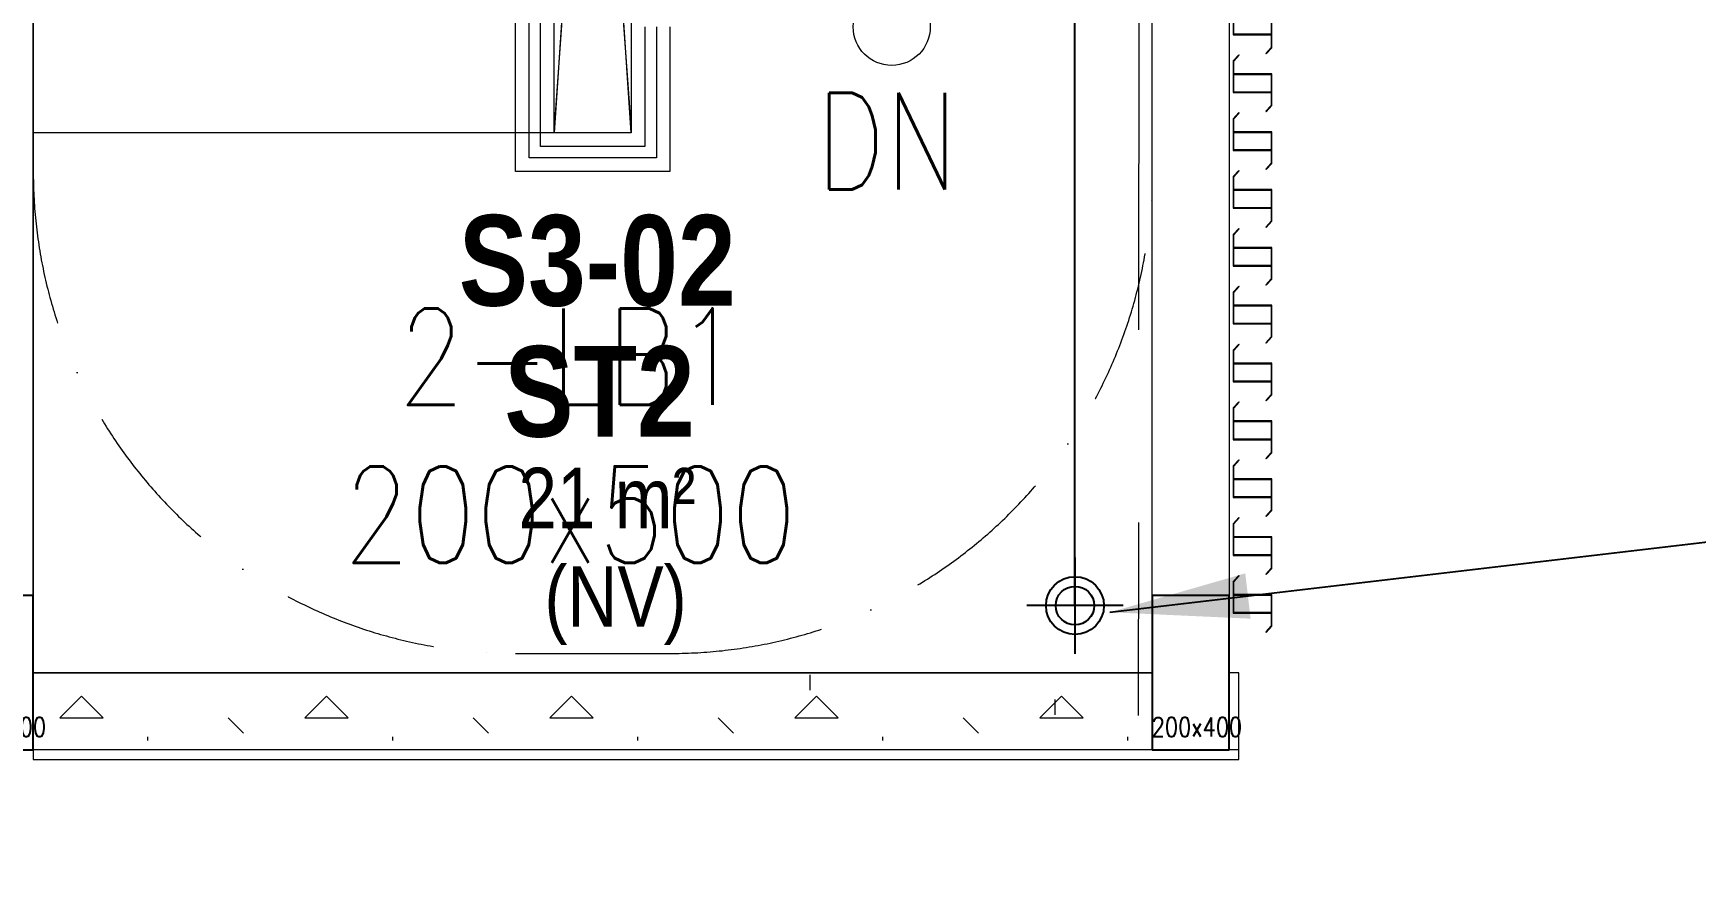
# Model space of a CAD drawing. Header units: millimetres. Extents: x -47219 to 440296, y -79832 to 7189.
# Drawn here: x 11182 to 15491, y -57255 to -55041 of the extents above; entities that cross this region are included whole.
import ezdxf

# ---------------------------------------------------------------- set-up
doc = ezdxf.new("R2010")
doc.units = ezdxf.units.MM
for name, pattern in [('BLK_2 - 3RD STOREY  LOWER ROOF PLAN-archi clean_25 SEPT 2024$0$1599_DB_A_BLK2_HQ_R21-3RD STOREY 230517$0$IDA - Hidden 2-1', [750, 500, -250]), ('BLK_2 - 3RD STOREY  LOWER ROOF PLAN-archi clean_25 SEPT 2024$0$1599_DB_A_BLK2_HQ_R21-3RD STOREY 230517$0$IDA_Stair Clear', [675, 400, -137.5, 0, -137.5]), ('BLK_2 - 3RD STOREY  LOWER ROOF PLAN-archi clean_25 SEPT 2024$0$IDA - Grid Line', [3500, 2000, -500, 500, -500]), ('BLK_2 - 3RD STOREY  LOWER ROOF PLAN-archi clean_25 SEPT 2024$0$IDA - Hidden 2-1', [750, 500, -250]), ('BLK_2 - 3RD STOREY  LOWER ROOF PLAN-archi clean_25 SEPT 2024$0$IDA_Stair Clear', [675, 400, -137.5, 0, -137.5])]:
    doc.linetypes.add(name, pattern=pattern)
for name, color, linetype, lineweight in [('BLK_2 - 3RD STOREY  LOWER ROOF PLAN-archi clean_25 SEPT 2024$0$1599_DB_A_BLK2_HQ_R21-3RD STOREY 230517$0$A-_DETA----_ED-3', 8, 'BLK_2 - 3RD STOREY  LOWER ROOF PLAN-archi clean_25 SEPT 2024$0$1599_DB_A_BLK2_HQ_R21-3RD STOREY 230517$0$IDA_Stair Clear', 9), ('BLK_2 - 3RD STOREY  LOWER ROOF PLAN-archi clean_25 SEPT 2024$0$1599_DB_A_BLK2_HQ_R21-3RD STOREY 230517$0$A-_DETA----_ED-4', 8, 'BLK_2 - 3RD STOREY  LOWER ROOF PLAN-archi clean_25 SEPT 2024$0$1599_DB_A_BLK2_HQ_R21-3RD STOREY 230517$0$IDA - Hidden 2-1', 9), ('BLK_2 - 3RD STOREY  LOWER ROOF PLAN-archi clean_25 SEPT 2024$0$1599_DB_A_BLK2_HQ_R21-3RD STOREY 230517$0$A-_HANR----_E3', 8, 'Continuous', 9), ('BLK_2 - 3RD STOREY  LOWER ROOF PLAN-archi clean_25 SEPT 2024$0$1599_DB_A_BLK2_HQ_R21-3RD STOREY 230517$0$S-_COLN----_E', 8, 'Continuous', 9), ('BLK_2 - 3RD STOREY  LOWER ROOF PLAN-archi clean_25 SEPT 2024$0$1599_DB_A_BLK2_HQ_R21-3RD STOREY 230517$0$S-_COLN----_E-1', 8, 'Continuous', 25), ('BLK_2 - 3RD STOREY  LOWER ROOF PLAN-archi clean_25 SEPT 2024$0$A-_DETA----_ED-2', 8, 'BLK_2 - 3RD STOREY  LOWER ROOF PLAN-archi clean_25 SEPT 2024$0$IDA_Stair Clear', 9), ('BLK_2 - 3RD STOREY  LOWER ROOF PLAN-archi clean_25 SEPT 2024$0$A-_DETA----_ED-3', 8, 'BLK_2 - 3RD STOREY  LOWER ROOF PLAN-archi clean_25 SEPT 2024$0$IDA - Hidden 2-1', 9), ('BLK_2 - 3RD STOREY  LOWER ROOF PLAN-archi clean_25 SEPT 2024$0$A-_GENM----_M', 8, 'Continuous', 9), ('BLK_2 - 3RD STOREY  LOWER ROOF PLAN-archi clean_25 SEPT 2024$0$A-_HANR----_E3', 8, 'Continuous', 9), ('BLK_2 - 3RD STOREY  LOWER ROOF PLAN-archi clean_25 SEPT 2024$0$A-_WALL----_E', 8, 'Continuous', 9), ('BLK_2 - 3RD STOREY  LOWER ROOF PLAN-archi clean_25 SEPT 2024$0$S-_ANOTGRID_E-1', 8, 'BLK_2 - 3RD STOREY  LOWER ROOF PLAN-archi clean_25 SEPT 2024$0$IDA - Grid Line', 9), ('BLK_2 - 3RD STOREY  LOWER ROOF PLAN-archi clean_25 SEPT 2024$0$S-_COLN----_E-1', 8, 'Continuous', 9), ('BLK_2 - 3RD STOREY  LOWER ROOF PLAN-archi clean_25 SEPT 2024$0$S-_COLN----_E-2', 8, 'Continuous', 25), ('M-_SPRKPIEX_E-', 1, 'Continuous', 30), ('NW_BEAM AND COLUMN', 134, 'Continuous', 5), ('S-_LINE----_N-', 140, 'Continuous', 18), ('S-TEXT', 140, 'Continuous', 18)]:
    doc.layers.add(name, color=color, linetype=linetype, lineweight=lineweight)
for name, color, linetype in [('M-_DRYRISER_E-', 6, 'Continuous'), ('NWFP-PENETRATION', 5, 'Continuous'), ('ROOMNAME', 7, 'Continuous'), ('ZONE NUMBER', 154, 'Continuous')]:
    doc.layers.add(name, color=color, linetype=linetype)
doc.styles.add('BLK_2 - 3RD STOREY  LOWER ROOF PLAN_12 JUNE 2024$0$Arial Narrow_2', font='ARIALN.TTF', dxfattribs={"height": 375})
doc.styles.add('BLK_2 - 3RD STOREY  LOWER ROOF PLAN_12 JUNE 2024$0$Arial Narrow_B_1', font='ARIALNB.TTF', dxfattribs={"height": 500})
doc.styles.add('RomanS_3', font='romans__.ttf', dxfattribs={"width": 0.8, "height": 50})
doc.styles.add('RomanS_5', font='romans__.ttf', dxfattribs={"width": 0.8, "height": 250})
doc.styles.get("Standard").update_dxf_attribs({"font": 'arial.ttf'})
doc.dimstyles.new('DIM 200', dxfattribs={"dimscale": 2000, "dimtxt": 0.18, "dimasz": 0.18, "dimexe": 0.18, "dimexo": 0.0625, "dimgap": 0.09, "dimtad": 0, "dimtih": 1, "dimtoh": 1, "dimdec": 0, "dimzin": 0, "dimdsep": 46, "dimtxsty": 'Standard', "dimblk": 'OBLIQUE', "dimcen": 0.09, "dimadec": 0, "dimazin": 0, "dimtfac": 1, "dimtdec": 0, "dimtofl": 0, "dimtmove": 0, "dimatfit": 3, "dimfxl": 1, "dimtolj": 1, "dimtzin": 0, "dimarcsym": 0})
pattern_1 = [(0, (-131307.1, -42727.7), (635, 635), [79.375, -555.625]), (90, (-131307.1, -42727.7), (-635, 635), [79.375, -555.625]), (135, (-131227.7, -42727.7), (-635.0003, 0), [112.253, -785.772]), (0, (-131227.7, -42370.5), (635, 635), [79.375, -555.625]), (45, (-131188, -42410.2), (0, 635.0003), [56.127, -841.899]), (135, (-131188, -42410.2), (-635.0003, 0), [56.127, -841.899]), (0, (-130989.6, -42211.8), (635, 635), [112.253, -522.747]), (45, (-130989.6, -42211.78), (0, 635.0003), [79.375, -818.651]), (135, (-130877.33, -42211.78), (-635.0003, 0), [79.375, -818.651]), (90, (-130870.5, -42568.96), (-635, 635), [79.375, -555.625]), (45, (-130870.5, -42568.96), (0, 635.0003), [56.127, -841.899]), (135, (-130830.83, -42529.3), (-635.0003, 0), [56.127, -841.899]), (0, (-131227.7, -42568.96), (635, 635), [39.687, -531.812]), (0, (-130751.46, -42410.2), (635, 635), [39.687, -531.812]), (90, (-130949.9, -42330.84), (-635, 635), [39.687, -531.812]), (135, (-130870.5, -42688.03), (-635.0003, 0), [56.127, -841.899]), (135, (-131148.33, -42251.46), (-635.0003, 0), [56.127, -841.899]), (45, (-131009.43, -42519.36), (0, 635.0003), [56.127, -841.899]), (90, (-131088.8, -42648.34), (-635, 635), [9.922, -625.078]), (90, (-131059.03, -42380.45), (-635, 635), [9.922, -625.078]), (90, (-130761.4, -42271.3), (-635, 635), [9.922, -625.078]), (90, (-130751.46, -42608.65), (-635, 635), [9.922, -625.078])]

# ---------------------------------------------------------------- blocks, each defined once
blk = doc.blocks.new('3rd Structure')
at = {"layer": 'NW_BEAM AND COLUMN', "color": 8}
for p, q in [((-17250, -53390), (-17250, -60475)), ((-14350, -60475), (-14350, -54990)), ((-14150, -54990), (-14150, -60475)), ((-15700, -59275), (-15900, -56250)), ((-15700, -56250), (-15900, -59275)), ((-15900, -59275), (-15900, -56250)), ((-15700, -56250), (-15700, -59275)), ((-17250, -59275), (-17250, -56525)), ((-15700, -59275), (-17250, -59275)), ((-17250, -60475), (-17450, -60475)), ((-14150, -60475), (-14350, -60475)), ((-14350, -60475), (-14150, -60475)), ((-14350, -60875), (-14350, -60475)), ((-14150, -60475), (-14150, -60875)), ((-17250, -60675), (-14350, -60675)), ((-17250, -60875), (-17250, -60675)), ((-14350, -60675), (-14350, -60875)), ((-14350, -60875), (-17250, -60875)), ((-14150, -60875), (-14350, -60875))]:
    blk.add_line(p, q, dxfattribs=at)
blk.add_circle((-15025, -59000), 100, dxfattribs=at)
at = {"layer": 'S-TEXT', "color": 8, "line_spacing_factor": 0.983083}
for s, insert, char_height, width, attachment_point, style in [('DN', (-15037.3, -59171.5), 250, 487.599, 2, 'RomanS_5'), ('2-LB1\\P200x500', (-15858.4, -59730.4), 250, 1566.411, 2, 'RomanS_5'), ('200x400', (-17451.4, -60790.6), 50, 313.287, 1, 'RomanS_3'), ('200x400', (-14351.4, -60790.6), 50, 313.287, 1, 'RomanS_3')]:
    blk.add_mtext(s, dxfattribs=dict(at, insert=insert, char_height=char_height, width=width, attachment_point=attachment_point, style=style))
blk = doc.blocks.new('_Oblique')
at = {"color": 0, "linetype": 'ByBlock', "lineweight": -2}
blk.add_line((-0.5, -0.5), (0.5, 0.5), dxfattribs=at)
blk = doc.blocks.new('100 PIPE SLEEVE')
at = {"layer": 'NWFP-PENETRATION'}
for p, q in [((0, 125), (0, -125)), ((-125, 1.4), (125, 1.4))]:
    blk.add_line(p, q, dxfattribs=at)
blk.add_circle((0, 0), 75, dxfattribs=at)
at = {"layer": 'NWFP-PENETRATION', "color": 1}
blk.add_circle((0, 0), 50, dxfattribs=at)
blk = doc.blocks.new('BLK_2 - 3RD STOREY  LOWER ROOF PLAN-archi clean_25 SEPT 2024$0$1599_DB_A_BLK2_HQ_R21-3RD STOREY 230517$0$IDA - 2D Void - Line Type_IDA - Hidden 2-1-3116876-LINKVIEW_BLK2_3RD STOREY')
at = {"layer": 'BLK_2 - 3RD STOREY  LOWER ROOF PLAN-archi clean_25 SEPT 2024$0$1599_DB_A_BLK2_HQ_R21-3RD STOREY 230517$0$A-_DETA----_ED-4'}
for p, q in [((2750, 200), (0, 0)), ((0, 200), (2750, 0))]:
    blk.add_line(p, q, dxfattribs=at)
blk = doc.blocks.new('BLK_2 - 3RD STOREY  LOWER ROOF PLAN-archi clean_25 SEPT 2024$0$1599_DB_A_BLK2_HQ_R21-3RD STOREY 230517$0$IDA - Stair Turning Space - 1250-2832024-LINKVIEW_BLK2_3RD STOREY')
at = {"layer": 'BLK_2 - 3RD STOREY  LOWER ROOF PLAN-archi clean_25 SEPT 2024$0$1599_DB_A_BLK2_HQ_R21-3RD STOREY 230517$0$A-_DETA----_ED-3'}
blk.add_line((0, -1250), (400, -1250), dxfattribs=at)
for centre, start, end in [((0, 0), 180, 270), ((400, 0), 270, 360)]:
    blk.add_arc(centre, 1250, start, end, dxfattribs=at)
blk = doc.blocks.new('BLK_2 - 3RD STOREY  LOWER ROOF PLAN-archi clean_25 SEPT 2024$0$1599_DB_A_BLK2_HQ_R21-3RD STOREY 230517$0$IDA - Rectangle Column - 200W X 400D-V23-LINKVIEW_BLK2_3RD STOREY')
at = {"layer": 'BLK_2 - 3RD STOREY  LOWER ROOF PLAN-archi clean_25 SEPT 2024$0$1599_DB_A_BLK2_HQ_R21-3RD STOREY 230517$0$S-_COLN----_E'}
h = blk.add_hatch(dxfattribs=at)
h.set_pattern_fill('FP_10', color=256, style=0, pattern_type=2)
h.set_pattern_definition([(50, (-14170.7, 56699.7), (1821.84, -159.39), [190.5, -2095.5]), (355, (-14170.7, 56699.7), (-352.43, 1910.57), [152.4, -1676.4]), (100.451, (-14018.9, 56686.4), (1469.426, 1751.166), [161.9, -1780.9]), (46.184, (-14170.7, 57207.7), (2710.79, -420.43), [285.75, -3143.25]), (96.636, (-13944.8, 57172.6), (2374.03, 2474.28), [242.85, -2671.35]), (351.184, (-14170.7, 57207.7), (2374.05, 2474.25), [228.6, -2514.6]), (21, (-13916.7, 57080.7), (1516.143, -1022.652), [190.5, -2095.5]), (326, (-13916.7, 57080.7), (618.02, 1841.88), [152.4, -1676.4]), (71.451, (-13790.4, 56995.4), (2134.17, 819.21), [161.9, -1780.9]), (37.5, (-14170.7, 56699.66), (30.886, 845.5504), [83.82, -1572.26, 83.82, -1617.98, -1682.75]), (37.5, (-14170.7, 56699.66), (30.886, 845.5504), [-3357.88, 83.82, -1598.93]), (7.5, (-14170.7, 56699.7), (668.197, 1001.806), [83.82, -886.46, 83.82, -1534.16, -641.35]), (7.5, (-14170.7, 56699.7), (668.197, 1001.806), [-2588.26, 83.82, -557.53]), (327.5, (-14737.1, 56699.66), (1355.909, -57.2896), [83.82, -551.18, 83.82, -1897.38, -2628.9]), (327.5, (-14737.1, 56699.66), (1355.909, -57.2896), [-2616.2, 83.82, -2545.08]), (317.5, (-14991.1, 56699.7), (1481.293, 254.266), [83.82, -741.68, 83.82, -1231.9, -1866.9]), (317.5, (-14991.1, 56699.7), (1481.293, 254.266), [-2141.22, 83.82, -1783.08])])
h.paths.add_polyline_path([(100, -200), (100, 200), (-100, 200), (-100, -200)], flags=0)
at = {"layer": 'BLK_2 - 3RD STOREY  LOWER ROOF PLAN-archi clean_25 SEPT 2024$0$1599_DB_A_BLK2_HQ_R21-3RD STOREY 230517$0$S-_COLN----_E-1'}
for p, q in [((100, 200), (-100, 200)), ((-100, 200), (-100, -200)), ((100, -200), (100, 200)), ((-100, -200), (100, -200))]:
    blk.add_line(p, q, dxfattribs=at)
blk = doc.blocks.new('BLK_2 - 3RD STOREY  LOWER ROOF PLAN-archi clean_25 SEPT 2024$0$1599_DB_A_BLK2_HQ_R21-3RD STOREY 230517$0$IDA - Rectangle Column - 200W X 400D-V22-LINKVIEW_BLK2_3RD STOREY')
at = {"layer": 'BLK_2 - 3RD STOREY  LOWER ROOF PLAN-archi clean_25 SEPT 2024$0$1599_DB_A_BLK2_HQ_R21-3RD STOREY 230517$0$S-_COLN----_E'}
h = blk.add_hatch(dxfattribs=at)
h.set_pattern_fill('FP_9', color=256, style=0, pattern_type=2)
h.set_pattern_definition([(50, (-11070.7, 56699.7), (1821.84, -159.39), [190.5, -2095.5]), (355, (-11070.7, 56699.7), (-352.43, 1910.57), [152.4, -1676.4]), (100.451, (-10918.9, 56686.4), (1469.426, 1751.166), [161.9, -1780.9]), (46.184, (-11070.7, 57207.7), (2710.79, -420.43), [285.75, -3143.25]), (96.636, (-10844.8, 57172.6), (2374.03, 2474.28), [242.85, -2671.35]), (351.184, (-11070.7, 57207.7), (2374.05, 2474.25), [228.6, -2514.6]), (21, (-10816.7, 57080.7), (1516.143, -1022.652), [190.5, -2095.5]), (326, (-10816.7, 57080.7), (618.02, 1841.88), [152.4, -1676.4]), (71.451, (-10690.4, 56995.4), (2134.17, 819.21), [161.9, -1780.9]), (37.5, (-11070.7, 56699.66), (30.886, 845.5504), [83.82, -1572.26, 83.82, -1617.98, -1682.75]), (37.5, (-11070.7, 56699.66), (30.886, 845.5504), [-3357.88, 83.82, -1598.93]), (7.5, (-11070.7, 56699.7), (668.197, 1001.806), [83.82, -886.46, 83.82, -1534.16, -641.35]), (7.5, (-11070.7, 56699.7), (668.197, 1001.806), [-2588.26, 83.82, -557.53]), (327.5, (-11637.1, 56699.66), (1355.909, -57.2896), [83.82, -551.18, 83.82, -1897.38, -2628.9]), (327.5, (-11637.1, 56699.66), (1355.909, -57.2896), [-2616.2, 83.82, -2545.08]), (317.5, (-11891.1, 56699.7), (1481.293, 254.266), [83.82, -741.68, 83.82, -1231.9, -1866.9]), (317.5, (-11891.1, 56699.7), (1481.293, 254.266), [-2141.22, 83.82, -1783.08])])
h.paths.add_polyline_path([(-100, -200), (100, -200), (100, 200), (-100, 200), (-100, 41.2)], flags=0)
at = {"layer": 'BLK_2 - 3RD STOREY  LOWER ROOF PLAN-archi clean_25 SEPT 2024$0$1599_DB_A_BLK2_HQ_R21-3RD STOREY 230517$0$S-_COLN----_E-1'}
for p, q in [((100, 200), (-100, 200)), ((-100, 200), (-100, -200)), ((100, -200), (100, 200)), ((-100, -200), (100, -200))]:
    blk.add_line(p, q, dxfattribs=at)
blk = doc.blocks.new('BLK_2 - 3RD STOREY  LOWER ROOF PLAN-archi clean_25 SEPT 2024$0$1599_DB_A_BLK2_HQ_R21-3RD STOREY 230517$0$Railing - Railing-3054691-LINKVIEW_BLK2_3RD STOREY')
at = {"layer": 'BLK_2 - 3RD STOREY  LOWER ROOF PLAN-archi clean_25 SEPT 2024$0$1599_DB_A_BLK2_HQ_R21-3RD STOREY 230517$0$A-_HANR----_E3'}
for p, q in [((12420.7, -55299.7), (12420.7, -53374.7)), ((12520.7, -55299.7), (12520.7, -53374.7)), ((12455.7, -55299.7), (12455.7, -54945.6)), ((12485.7, -55299.7), (12485.7, -54945.6)), ((12720.7, -55024.7), (12720.7, -55299.7)), ((12755.7, -55024.7), (12755.7, -55334.7)), ((12785.7, -55024.7), (12785.7, -55364.7)), ((12820.7, -55024.7), (12820.7, -55399.7)), ((12420.7, -55399.7), (12420.7, -55299.7)), ((12455.7, -55364.7), (12455.7, -55299.7)), ((12485.7, -55334.7), (12485.7, -55299.7)), ((12720.7, -55299.7), (12520.7, -55299.7)), ((12785.7, -55364.7), (12455.7, -55364.7)), ((12755.7, -55334.7), (12485.7, -55334.7)), ((12820.7, -55399.7), (12420.7, -55399.7))]:
    blk.add_line(p, q, dxfattribs=at)
blk = doc.blocks.new('BLK_2 - 3RD STOREY  LOWER ROOF PLAN-archi clean_25 SEPT 2024$0$Railing - Railing-3054691-BLK 2 3RD STOREY PLAN')
at = {"layer": 'BLK_2 - 3RD STOREY  LOWER ROOF PLAN-archi clean_25 SEPT 2024$0$A-_HANR----_E3'}
for p, q in [((12420.7, -55299.7), (12420.7, -53374.7)), ((12520.7, -55299.7), (12520.7, -53374.7)), ((12455.7, -55299.7), (12455.7, -54945.6)), ((12455.7, -55299.7), (12455.7, -54945.6)), ((12485.7, -55299.7), (12485.7, -54945.6)), ((12485.7, -55299.7), (12485.7, -54945.6)), ((12720.7, -55024.7), (12720.7, -55299.7)), ((12755.7, -55024.7), (12755.7, -55334.7)), ((12755.7, -55024.7), (12755.7, -55334.7)), ((12785.7, -55024.7), (12785.7, -55364.7)), ((12785.7, -55024.7), (12785.7, -55364.7)), ((12820.7, -55024.7), (12820.7, -55399.7)), ((12420.7, -55399.7), (12420.7, -55299.7)), ((12455.7, -55364.7), (12455.7, -55299.7)), ((12455.7, -55364.7), (12455.7, -55299.7)), ((12485.7, -55334.7), (12485.7, -55299.7)), ((12485.7, -55334.7), (12485.7, -55299.7)), ((12720.7, -55299.7), (12520.7, -55299.7)), ((12785.7, -55364.7), (12455.7, -55364.7)), ((12785.7, -55364.7), (12455.7, -55364.7)), ((12755.7, -55334.7), (12485.7, -55334.7)), ((12755.7, -55334.7), (12485.7, -55334.7)), ((12820.7, -55399.7), (12420.7, -55399.7))]:
    blk.add_line(p, q, dxfattribs=at)
blk = doc.blocks.new('BLK_2 - 3RD STOREY  LOWER ROOF PLAN-archi clean_25 SEPT 2024$0$IDA - Rectangle Column - 200W X 400D-V32-BLK 2 3RD STOREY PLAN')
at = {"layer": 'BLK_2 - 3RD STOREY  LOWER ROOF PLAN-archi clean_25 SEPT 2024$0$S-_COLN----_E-1'}
h = blk.add_hatch(dxfattribs=at)
h.set_pattern_fill('FP_9', color=256, style=0, pattern_type=2)
h.set_pattern_definition([(50, (120236.4, 99427.4), (1821.84, -159.39), [190.5, -2095.5]), (355, (120236.4, 99427.4), (-352.428, 1910.567), [152.4, -1676.4]), (100.451, (120388.2, 99414.1), (1469.426, 1751.166), [161.9, -1780.9]), (46.184, (120236.4, 99935.4), (2710.79, -420.428), [285.75, -3143.25]), (96.636, (120462.3, 99900.3), (2374.026, 2474.276), [242.85, -2671.35]), (351.184, (120236.4, 99935.4), (2374.05, 2474.253), [228.6, -2514.6]), (21, (120490.4, 99808.4), (1516.144, -1022.652), [190.5, -2095.5]), (326, (120490.4, 99808.4), (618.02, 1841.88), [152.4, -1676.4]), (71.451, (120616.7, 99723.2), (2134.171, 819.212), [161.9, -1780.9]), (37.5, (120236.4, 99427.4), (30.886, 845.5504), [83.82, -1572.26, 83.82, -1617.98, -1682.75]), (37.5, (120236.4, 99427.4), (30.886, 845.5504), [-3357.88, 83.82, -1598.93]), (7.5, (120236.4, 99427.4), (668.1966, 1001.806), [83.82, -886.46, 83.82, -1534.16, -641.35]), (7.5, (120236.4, 99427.4), (668.1966, 1001.806), [-2588.26, 83.82, -557.53]), (327.5, (119669.95, 99427.4), (1355.9093, -57.2896), [83.82, -551.18, 83.82, -1897.38, -2628.9]), (327.5, (119669.95, 99427.4), (1355.9093, -57.2896), [-2616.2, 83.82, -2545.08]), (317.5, (119416, 99427.4), (1481.293, 254.266), [83.82, -741.68, 83.82, -1231.9, -1866.9]), (317.5, (119416, 99427.4), (1481.293, 254.266), [-2141.22, 83.82, -1783.08])])
h.paths.add_polyline_path([(-100, -200), (100, -200), (100, 200), (-100, 200), (-100, 110)])
at = {"layer": 'BLK_2 - 3RD STOREY  LOWER ROOF PLAN-archi clean_25 SEPT 2024$0$S-_COLN----_E-2'}
for p, q in [((100, 200), (-100, 200)), ((-100, 200), (-100, -200)), ((100, -200), (100, 200)), ((-100, -200), (100, -200))]:
    blk.add_line(p, q, dxfattribs=at)
blk = doc.blocks.new('BLK_2 - 3RD STOREY  LOWER ROOF PLAN-archi clean_25 SEPT 2024$0$IDA - Rectangle Column - 200W X 400D-V33-BLK 2 3RD STOREY PLAN')
at = {"layer": 'BLK_2 - 3RD STOREY  LOWER ROOF PLAN-archi clean_25 SEPT 2024$0$S-_COLN----_E-2'}
for p, q in [((100, 200), (-100, 200)), ((-100, 200), (-100, -200)), ((100, -200), (100, 200)), ((-100, -200), (100, -200))]:
    blk.add_line(p, q, dxfattribs=at)
blk = doc.blocks.new('BLK_2 - 3RD STOREY  LOWER ROOF PLAN-archi clean_25 SEPT 2024$0$IDA - Stair Turning Space - 1250-2832024-BLK 2 3RD STOREY PLAN')
at = {"layer": 'BLK_2 - 3RD STOREY  LOWER ROOF PLAN-archi clean_25 SEPT 2024$0$A-_DETA----_ED-2'}
blk.add_line((0, -1250), (400, -1250), dxfattribs=at)
for centre, start, end in [((0, 0), 180, 270), ((400, 0), 270, 360)]:
    blk.add_arc(centre, 1250, start, end, dxfattribs=at)
blk = doc.blocks.new('BLK_2 - 3RD STOREY  LOWER ROOF PLAN-archi clean_25 SEPT 2024$0$IDA - 2D Void - Line Type_IDA - Hidden 2-1-3116876-BLK 2 3RD STOREY PLAN')
at = {"layer": 'BLK_2 - 3RD STOREY  LOWER ROOF PLAN-archi clean_25 SEPT 2024$0$A-_DETA----_ED-3'}
for p, q in [((2750, 200), (0, 0)), ((0, 200), (2750, 0))]:
    blk.add_line(p, q, dxfattribs=at)
blk = doc.blocks.new('BLK_2 - 3RD STOREY  LOWER ROOF PLAN-archi clean_25 SEPT 2024$0$trellis family - trellis family-4726013-BLK2 - 2ND STOREY WALL SETTING OUT')
at = {"layer": 'BLK_2 - 3RD STOREY  LOWER ROOF PLAN-archi clean_25 SEPT 2024$0$A-_GENM----_M'}
for p, q in [((0, 1634.2), (0, 1552)), ((1.5, 1553.5), (1.5, 1598.9)), ((98.5, 1598.9), (98.5, 1553.5)), ((100, 1518.3), (100, 1600.5)), ((0, 1552), (98.5, 1552)), ((0, 1552), (0, 1552)), ((98.5, 1553.5), (1.5, 1553.5)), ((1.5, 1553.5), (1.5, 1553.5)), ((98.5, 1553.5), (98.5, 1553.5)), ((98.5, 1552), (98.5, 1518.9)), ((98.5, 1552), (98.5, 1552)), ((98.5, 1518.9), (84.5, 1503.5)), ((85.6, 1502.4), (100, 1518.3)), ((98.5, 1518.9), (98.5, 1518.9)), ((100, 1518.3), (100, 1518.3)), ((14.4, 1500), (0, 1484.2)), ((0, 1484.2), (0, 1402)), ((0, 1484.2), (0, 1484.2)), ((1.5, 1483.6), (15.4, 1499)), ((1.5, 1450.5), (1.5, 1483.6)), ((1.5, 1483.6), (1.5, 1483.6)), ((15.4, 1499), (14.4, 1500)), ((14.4, 1500), (14.4, 1500)), ((15.4, 1499), (15.4, 1499)), ((84.5, 1503.5), (85.6, 1502.4)), ((84.5, 1503.5), (84.5, 1503.5)), ((85.6, 1502.4), (85.6, 1502.4)), ((100, 1450.5), (1.5, 1450.5)), ((1.5, 1450.5), (1.5, 1450.5)), ((1.5, 1448.9), (98.5, 1448.9)), ((1.5, 1403.5), (1.5, 1448.9)), ((1.5, 1448.9), (1.5, 1448.9)), ((98.5, 1448.9), (98.5, 1403.5)), ((98.5, 1448.9), (98.5, 1448.9)), ((100, 1368.3), (100, 1450.5)), ((100, 1450.5), (100, 1450.5)), ((0, 1402), (98.5, 1402)), ((0, 1402), (0, 1402)), ((98.5, 1403.5), (1.5, 1403.5)), ((1.5, 1403.5), (1.5, 1403.5)), ((98.5, 1403.5), (98.5, 1403.5)), ((98.5, 1402), (98.5, 1368.9)), ((98.5, 1402), (98.5, 1402)), ((14.4, 1350), (0, 1334.2)), ((1.5, 1333.6), (15.4, 1349)), ((15.4, 1349), (14.4, 1350)), ((14.4, 1350), (14.4, 1350)), ((15.4, 1349), (15.4, 1349)), ((98.5, 1368.9), (84.5, 1353.5)), ((84.5, 1353.5), (85.6, 1352.4)), ((84.5, 1353.5), (84.5, 1353.5)), ((85.6, 1352.4), (100, 1368.3)), ((85.6, 1352.4), (85.6, 1352.4)), ((98.5, 1368.9), (98.5, 1368.9)), ((100, 1368.3), (100, 1368.3)), ((0, 1334.2), (0, 1252)), ((0, 1334.2), (0, 1334.2)), ((1.5, 1300.5), (1.5, 1333.6)), ((1.5, 1333.6), (1.5, 1333.6)), ((100, 1300.5), (1.5, 1300.5)), ((1.5, 1300.5), (1.5, 1300.5)), ((1.5, 1298.9), (98.5, 1298.9)), ((1.5, 1253.5), (1.5, 1298.9)), ((1.5, 1298.9), (1.5, 1298.9)), ((98.5, 1298.9), (98.5, 1253.5)), ((98.5, 1298.9), (98.5, 1298.9)), ((100, 1218.3), (100, 1300.5)), ((100, 1300.5), (100, 1300.5)), ((0, 1252), (98.5, 1252)), ((0, 1252), (0, 1252)), ((98.5, 1253.5), (1.5, 1253.5)), ((1.5, 1253.5), (1.5, 1253.5)), ((98.5, 1253.5), (98.5, 1253.5)), ((98.5, 1252), (98.5, 1218.9)), ((98.5, 1252), (98.5, 1252)), ((98.5, 1218.9), (84.5, 1203.5)), ((85.6, 1202.4), (100, 1218.3)), ((98.5, 1218.9), (98.5, 1218.9)), ((100, 1218.3), (100, 1218.3)), ((14.4, 1200), (0, 1184.2)), ((0, 1184.2), (0, 1102)), ((0, 1184.2), (0, 1184.2)), ((1.5, 1183.6), (15.4, 1199)), ((1.5, 1150.5), (1.5, 1183.6)), ((1.5, 1183.6), (1.5, 1183.6)), ((15.4, 1199), (14.4, 1200)), ((14.4, 1200), (14.4, 1200)), ((15.4, 1199), (15.4, 1199)), ((84.5, 1203.5), (85.6, 1202.4)), ((84.5, 1203.5), (84.5, 1203.5)), ((85.6, 1202.4), (85.6, 1202.4)), ((100, 1150.5), (1.5, 1150.5)), ((1.5, 1150.5), (1.5, 1150.5)), ((1.5, 1148.9), (98.5, 1148.9)), ((1.5, 1103.5), (1.5, 1148.9)), ((1.5, 1148.9), (1.5, 1148.9)), ((98.5, 1148.9), (98.5, 1103.5)), ((98.5, 1148.9), (98.5, 1148.9)), ((100, 1068.3), (100, 1150.5)), ((100, 1150.5), (100, 1150.5)), ((0, 1102), (98.5, 1102)), ((0, 1102), (0, 1102)), ((98.5, 1103.5), (1.5, 1103.5)), ((1.5, 1103.5), (1.5, 1103.5)), ((98.5, 1103.5), (98.5, 1103.5)), ((98.5, 1102), (98.5, 1068.9)), ((98.5, 1102), (98.5, 1102)), ((14.4, 1050), (0, 1034.2)), ((0, 1034.2), (0, 952)), ((0, 1034.2), (0, 1034.2)), ((1.5, 1033.6), (15.4, 1049)), ((15.4, 1049), (14.4, 1050)), ((14.4, 1050), (14.4, 1050)), ((15.4, 1049), (15.4, 1049)), ((98.5, 1068.9), (84.5, 1053.5)), ((84.5, 1053.5), (85.6, 1052.4)), ((84.5, 1053.5), (84.5, 1053.5)), ((85.6, 1052.4), (100, 1068.3)), ((85.6, 1052.4), (85.6, 1052.4)), ((98.5, 1068.9), (98.5, 1068.9)), ((100, 1068.3), (100, 1068.3)), ((1.5, 1000.5), (1.5, 1033.6)), ((1.5, 1033.6), (1.5, 1033.6)), ((100, 1000.5), (1.5, 1000.5)), ((1.5, 1000.5), (1.5, 1000.5)), ((1.5, 998.9), (98.5, 998.9)), ((1.5, 953.5), (1.5, 998.9)), ((1.5, 998.9), (1.5, 998.9)), ((98.5, 998.9), (98.5, 953.5)), ((98.5, 998.9), (98.5, 998.9)), ((100, 918.3), (100, 1000.5)), ((100, 1000.5), (100, 1000.5)), ((0, 952), (98.5, 952)), ((0, 952), (0, 952)), ((98.5, 953.5), (1.5, 953.5)), ((1.5, 953.5), (1.5, 953.5)), ((98.5, 953.5), (98.5, 953.5)), ((98.5, 952), (98.5, 918.9)), ((98.5, 952), (98.5, 952)), ((98.5, 918.9), (84.5, 903.5)), ((85.6, 902.4), (100, 918.3)), ((98.5, 918.9), (98.5, 918.9)), ((100, 918.3), (100, 918.3)), ((14.4, 900), (0, 884.2)), ((0, 884.2), (0, 802)), ((0, 884.2), (0, 884.2)), ((1.5, 883.6), (15.4, 899)), ((1.5, 850.5), (1.5, 883.6)), ((1.5, 883.6), (1.5, 883.6)), ((15.4, 899), (14.4, 900)), ((14.4, 900), (14.4, 900)), ((15.4, 899), (15.4, 899)), ((84.5, 903.5), (85.6, 902.4)), ((84.5, 903.5), (84.5, 903.5)), ((85.6, 902.4), (85.6, 902.4)), ((100, 850.5), (1.5, 850.5)), ((1.5, 850.5), (1.5, 850.5)), ((1.5, 848.9), (98.5, 848.9)), ((1.5, 803.5), (1.5, 848.9)), ((1.5, 848.9), (1.5, 848.9)), ((98.5, 848.9), (98.5, 803.5)), ((98.5, 848.9), (98.5, 848.9)), ((100, 768.3), (100, 850.5)), ((100, 850.5), (100, 850.5)), ((0, 802), (98.5, 802)), ((0, 802), (0, 802)), ((98.5, 803.5), (1.5, 803.5)), ((1.5, 803.5), (1.5, 803.5)), ((98.5, 803.5), (98.5, 803.5)), ((98.5, 802), (98.5, 768.9)), ((98.5, 802), (98.5, 802)), ((14.4, 750), (0, 734.2)), ((0, 734.2), (0, 652)), ((0, 734.2), (0, 734.2)), ((1.5, 733.6), (15.4, 749)), ((1.5, 700.5), (1.5, 733.6)), ((1.5, 733.6), (1.5, 733.6)), ((15.4, 749), (14.4, 750)), ((14.4, 750), (14.4, 750)), ((15.4, 749), (15.4, 749)), ((98.5, 768.9), (84.5, 753.5)), ((84.5, 753.5), (85.6, 752.4)), ((84.5, 753.5), (84.5, 753.5)), ((85.6, 752.4), (100, 768.3)), ((85.6, 752.4), (85.6, 752.4)), ((98.5, 768.9), (98.5, 768.9)), ((100, 768.3), (100, 768.3)), ((100, 700.5), (1.5, 700.5)), ((1.5, 700.5), (1.5, 700.5)), ((1.5, 698.9), (98.5, 698.9)), ((1.5, 653.5), (1.5, 698.9)), ((1.5, 698.9), (1.5, 698.9)), ((98.5, 698.9), (98.5, 653.5)), ((98.5, 698.9), (98.5, 698.9)), ((100, 618.3), (100, 700.5)), ((100, 700.5), (100, 700.5)), ((0, 652), (98.5, 652)), ((0, 652), (0, 652)), ((98.5, 653.5), (1.5, 653.5)), ((1.5, 653.5), (1.5, 653.5)), ((98.5, 653.5), (98.5, 653.5)), ((98.5, 652), (98.5, 618.9)), ((98.5, 652), (98.5, 652)), ((98.5, 618.9), (84.5, 603.5)), ((84.5, 603.5), (85.6, 602.4)), ((84.5, 603.5), (84.5, 603.5)), ((85.6, 602.4), (100, 618.3)), ((98.5, 618.9), (98.5, 618.9)), ((100, 618.3), (100, 618.3)), ((14.4, 600), (0, 584.2)), ((0, 584.2), (0, 502)), ((0, 584.2), (0, 584.2)), ((1.5, 583.6), (15.4, 599)), ((1.5, 550.5), (1.5, 583.6)), ((1.5, 583.6), (1.5, 583.6)), ((15.4, 599), (14.4, 600)), ((14.4, 600), (14.4, 600)), ((15.4, 599), (15.4, 599)), ((85.6, 602.4), (85.6, 602.4)), ((100, 550.5), (1.5, 550.5)), ((1.5, 550.5), (1.5, 550.5)), ((1.5, 548.9), (98.5, 548.9)), ((1.5, 503.5), (1.5, 548.9)), ((1.5, 548.9), (1.5, 548.9)), ((98.5, 548.9), (98.5, 503.5)), ((98.5, 548.9), (98.5, 548.9)), ((100, 468.3), (100, 550.5)), ((100, 550.5), (100, 550.5)), ((0, 502), (98.5, 502)), ((0, 502), (0, 502)), ((98.5, 503.5), (1.5, 503.5)), ((1.5, 503.5), (1.5, 503.5)), ((98.5, 503.5), (98.5, 503.5)), ((98.5, 502), (98.5, 468.9)), ((98.5, 502), (98.5, 502)), ((14.4, 450), (0, 434.2)), ((0, 434.2), (0, 352)), ((0, 434.2), (0, 434.2)), ((1.5, 433.6), (15.4, 449)), ((1.5, 400.5), (1.5, 433.6)), ((1.5, 433.6), (1.5, 433.6)), ((15.4, 449), (14.4, 450)), ((14.4, 450), (14.4, 450)), ((15.4, 449), (15.4, 449)), ((98.5, 468.9), (84.5, 453.5)), ((84.5, 453.5), (85.6, 452.4)), ((84.5, 453.5), (84.5, 453.5)), ((85.6, 452.4), (100, 468.3)), ((85.6, 452.4), (85.6, 452.4)), ((98.5, 468.9), (98.5, 468.9)), ((100, 468.3), (100, 468.3)), ((100, 400.5), (1.5, 400.5)), ((1.5, 400.5), (1.5, 400.5)), ((1.5, 398.9), (98.5, 398.9)), ((1.5, 353.5), (1.5, 398.9)), ((1.5, 398.9), (1.5, 398.9)), ((98.5, 398.9), (98.5, 353.5)), ((98.5, 398.9), (98.5, 398.9)), ((100, 318.3), (100, 400.5)), ((100, 400.5), (100, 400.5)), ((0, 352), (98.5, 352)), ((0, 352), (0, 352)), ((98.5, 353.5), (1.5, 353.5)), ((1.5, 353.5), (1.5, 353.5)), ((98.5, 353.5), (98.5, 353.5)), ((98.5, 352), (98.5, 318.9)), ((98.5, 352), (98.5, 352)), ((98.5, 318.9), (84.5, 303.5)), ((84.5, 303.5), (85.6, 302.4)), ((84.5, 303.5), (84.5, 303.5)), ((85.6, 302.4), (100, 318.3)), ((85.6, 302.4), (85.6, 302.4)), ((98.5, 318.9), (98.5, 318.9)), ((100, 318.3), (100, 318.3)), ((14.4, 300), (0, 284.2)), ((0, 284.2), (0, 202)), ((0, 284.2), (0, 284.2)), ((1.5, 283.6), (15.4, 299)), ((1.5, 250.5), (1.5, 283.6)), ((1.5, 283.6), (1.5, 283.6)), ((15.4, 299), (14.4, 300)), ((14.4, 300), (14.4, 300)), ((15.4, 299), (15.4, 299)), ((100, 250.5), (1.5, 250.5)), ((1.5, 250.5), (1.5, 250.5)), ((1.5, 248.9), (98.5, 248.9)), ((1.5, 203.5), (1.5, 248.9)), ((1.5, 248.9), (1.5, 248.9)), ((98.5, 248.9), (98.5, 203.5)), ((98.5, 248.9), (98.5, 248.9)), ((100, 168.3), (100, 250.5)), ((100, 250.5), (100, 250.5)), ((0, 202), (98.5, 202)), ((0, 202), (0, 202)), ((98.5, 203.5), (1.5, 203.5)), ((1.5, 203.5), (1.5, 203.5)), ((98.5, 203.5), (98.5, 203.5)), ((98.5, 202), (98.5, 168.9)), ((98.5, 202), (98.5, 202)), ((14.4, 150), (0, 134.2)), ((0, 134.2), (0, 52)), ((0, 134.2), (0, 134.2)), ((1.5, 133.6), (15.4, 149)), ((1.5, 100.5), (1.5, 133.6)), ((1.5, 133.6), (1.5, 133.6)), ((15.4, 149), (14.4, 150)), ((14.4, 150), (14.4, 150)), ((15.4, 149), (15.4, 149)), ((98.5, 168.9), (84.5, 153.5)), ((84.5, 153.5), (85.6, 152.4)), ((84.5, 153.5), (84.5, 153.5)), ((85.6, 152.4), (100, 168.3)), ((85.6, 152.4), (85.6, 152.4)), ((98.5, 168.9), (98.5, 168.9)), ((100, 168.3), (100, 168.3)), ((100, 100.5), (1.5, 100.5)), ((1.5, 100.5), (1.5, 100.5)), ((1.5, 98.9), (98.5, 98.9)), ((1.5, 53.5), (1.5, 98.9)), ((1.5, 98.9), (1.5, 98.9)), ((98.5, 98.9), (98.5, 53.5)), ((98.5, 98.9), (98.5, 98.9)), ((100, 18.3), (100, 100.5)), ((100, 100.5), (100, 100.5)), ((0, 52), (98.5, 52)), ((0, 52), (0, 52)), ((98.5, 53.5), (1.5, 53.5)), ((1.5, 53.5), (1.5, 53.5)), ((98.5, 53.5), (98.5, 53.5)), ((98.5, 52), (98.5, 18.9)), ((98.5, 52), (98.5, 52)), ((98.5, 18.9), (84.5, 3.5)), ((84.5, 3.5), (85.6, 2.4)), ((84.5, 3.5), (84.5, 3.5)), ((85.6, 2.4), (100, 18.3)), ((85.6, 2.4), (85.6, 2.4)), ((98.5, 18.9), (98.5, 18.9)), ((100, 18.3), (100, 18.3))]:
    blk.add_line(p, q, dxfattribs=at)
blk = doc.blocks.new('BLK_2 - 3RD STOREY  LOWER ROOF PLAN-archi clean_25 SEPT 2024')
at = {"layer": 'BLK_2 - 3RD STOREY  LOWER ROOF PLAN-archi clean_25 SEPT 2024$0$A-_WALL----_E'}
h = blk.add_hatch(dxfattribs=at)
h.set_pattern_fill('FP_3', color=256, style=0, pattern_type=2)
h.set_pattern_definition(pattern_1)
h.paths.add_polyline_path([(-117923.9, -99627.4), (-117236.4, -99627.4), (-117236.4, -99427.4), (-120136.4, -99427.4), (-120136.4, -99627.4), (-119727.9, -99627.4)], flags=0)
h = blk.add_hatch(dxfattribs=at)
h.set_pattern_fill('FP_3', color=256, style=0, pattern_type=2)
h.set_pattern_definition(pattern_1)
h.paths.add_polyline_path([(-117011.4, -99627.4), (-117011.4, -99427.4), (-117036.4, -99427.4), (-117036.4, -99627.4)], flags=0)
for p, q in [((-120136.4, -99227.4), (-120136.4, -92142.4)), ((-120136.4, -99427.4), (-120136.4, -92142.4)), ((-117236.4, -99227.4), (-117236.4, -92142.4)), ((-120136.4, -97752.4), (-120136.4, -99427.4)), ((-120136.4, -97752.4), (-120136.4, -99427.4)), ((-118886.4, -98127.4), (-118886.4, -97752.4)), ((-118886.4, -98127.4), (-118886.4, -97752.4)), ((-118486.4, -97752.4), (-118486.4, -98127.4)), ((-118486.4, -97752.4), (-118486.4, -98127.4)), ((-118886.4, -98127.4), (-118886.4, -98027.4)), ((-118486.4, -98127.4), (-118886.4, -98127.4)), ((-118486.4, -98127.4), (-118886.4, -98127.4)), ((-117236.4, -99427.4), (-120136.4, -99427.4)), ((-120136.4, -99427.4), (-117236.4, -99427.4)), ((-120136.4, -99427.4), (-117236.4, -99427.4)), ((-117236.4, -99427.4), (-120136.4, -99427.4)), ((-120136.4, -99427.4), (-120136.4, -99652.4)), ((-117011.4, -99427.4), (-117036.4, -99427.4)), ((-117011.4, -99427.4), (-117036.4, -99427.4)), ((-117011.4, -99652.4), (-117011.4, -99427.4)), ((-117011.4, -99652.4), (-117011.4, -99427.4)), ((-117236.4, -99627.4), (-120136.4, -99627.4)), ((-120136.4, -99627.4), (-120136.4, -99652.4)), ((-117011.4, -99627.4), (-120136.4, -99627.4)), ((-120136.4, -99652.4), (-117011.4, -99652.4)), ((-120136.4, -99652.4), (-117011.4, -99652.4)), ((-117011.4, -99627.4), (-117036.4, -99627.4))]:
    blk.add_line(p, q, dxfattribs=at)
at = {"layer": 'BLK_2 - 3RD STOREY  LOWER ROOF PLAN-archi clean_25 SEPT 2024$0$S-_ANOTGRID_E-1'}
blk.add_line((-117234.4, -37038.2), (-117286.4, -122559.3), dxfattribs=at)
at = {"layer": 'BLK_2 - 3RD STOREY  LOWER ROOF PLAN-archi clean_25 SEPT 2024$0$A-_WALL----_E'}
for name, p in [('BLK_2 - 3RD STOREY  LOWER ROOF PLAN-archi clean_25 SEPT 2024$0$1599_DB_A_BLK2_HQ_R21-3RD STOREY 230517$0$Railing - Railing-3054691-LINKVIEW_BLK2_3RD STOREY', (-131307.1, -42727.7)), ('BLK_2 - 3RD STOREY  LOWER ROOF PLAN-archi clean_25 SEPT 2024$0$Railing - Railing-3054691-BLK 2 3RD STOREY PLAN', (-131307.1, -42727.7)), ('BLK_2 - 3RD STOREY  LOWER ROOF PLAN-archi clean_25 SEPT 2024$0$trellis family - trellis family-4726013-BLK2 - 2ND STOREY WALL SETTING OUT', (-117026.4, -99325)), ('BLK_2 - 3RD STOREY  LOWER ROOF PLAN-archi clean_25 SEPT 2024$0$1599_DB_A_BLK2_HQ_R21-3RD STOREY 230517$0$IDA - Stair Turning Space - 1250-2832024-LINKVIEW_BLK2_3RD STOREY', (-118886.4, -98127.4)), ('BLK_2 - 3RD STOREY  LOWER ROOF PLAN-archi clean_25 SEPT 2024$0$IDA - Stair Turning Space - 1250-2832024-BLK 2 3RD STOREY PLAN', (-118886.4, -98127.4)), ('BLK_2 - 3RD STOREY  LOWER ROOF PLAN-archi clean_25 SEPT 2024$0$1599_DB_A_BLK2_HQ_R21-3RD STOREY 230517$0$IDA - Rectangle Column - 200W X 400D-V22-LINKVIEW_BLK2_3RD STOREY', (-120236.4, -99427.4)), ('BLK_2 - 3RD STOREY  LOWER ROOF PLAN-archi clean_25 SEPT 2024$0$IDA - Rectangle Column - 200W X 400D-V32-BLK 2 3RD STOREY PLAN', (-120236.4, -99427.4)), ('BLK_2 - 3RD STOREY  LOWER ROOF PLAN-archi clean_25 SEPT 2024$0$1599_DB_A_BLK2_HQ_R21-3RD STOREY 230517$0$IDA - Rectangle Column - 200W X 400D-V23-LINKVIEW_BLK2_3RD STOREY', (-117136.4, -99427.4)), ('BLK_2 - 3RD STOREY  LOWER ROOF PLAN-archi clean_25 SEPT 2024$0$IDA - Rectangle Column - 200W X 400D-V33-BLK 2 3RD STOREY PLAN', (-117136.4, -99427.4))]:
    blk.add_blockref(name, p, dxfattribs=at)
at = {"layer": 'BLK_2 - 3RD STOREY  LOWER ROOF PLAN-archi clean_25 SEPT 2024$0$A-_WALL----_E', "rotation": 90}
for name in ['BLK_2 - 3RD STOREY  LOWER ROOF PLAN-archi clean_25 SEPT 2024$0$1599_DB_A_BLK2_HQ_R21-3RD STOREY 230517$0$IDA - 2D Void - Line Type_IDA - Hidden 2-1-3116876-LINKVIEW_BLK2_3RD STOREY', 'BLK_2 - 3RD STOREY  LOWER ROOF PLAN-archi clean_25 SEPT 2024$0$IDA - 2D Void - Line Type_IDA - Hidden 2-1-3116876-BLK 2 3RD STOREY PLAN']:
    blk.add_blockref(name, (-118586.4, -98027.4), dxfattribs=at)

msp = doc.modelspace()

# ---------------------------------------------------------------- linework, layer by layer
at = {"layer": 'M-_DRYRISER_E-'}
msp.add_line((13882.1, -56525.6), (13882, -50235.1), dxfattribs=at)

# ---------------------------------------------------------------- block references
at = {"layer": 'M-_SPRKPIEX_E-'}
msp.add_blockref('BLK_2 - 3RD STOREY  LOWER ROOF PLAN-archi clean_25 SEPT 2024', (131318.5, 42727.7), dxfattribs=at)
at = {"layer": 'NWFP-PENETRATION'}
msp.add_blockref('100 PIPE SLEEVE', (13882.1, -56525.6), dxfattribs=at)
at = {"layer": 'S-_LINE----_N-'}
msp.add_blockref('3rd Structure', (28432.1, 3975.3), dxfattribs=at)

# ---------------------------------------------------------------- texts
at = {"layer": 'ROOMNAME', "attachment_point": 1}
for s, insert, char_height, width, style in [('S3-02', (12285, -55512.9), 234.88, 2316.134, 'BLK_2 - 3RD STOREY  LOWER ROOF PLAN_12 JUNE 2024$0$Arial Narrow_B_1'), ('ST2', (12403.1, -55852.6), 234.88, 2316.134, 'BLK_2 - 3RD STOREY  LOWER ROOF PLAN_12 JUNE 2024$0$Arial Narrow_B_1'), ('21 m²', (12439.5, -56168.2), 156.76, 640.232, 'BLK_2 - 3RD STOREY  LOWER ROOF PLAN_12 JUNE 2024$0$Arial Narrow_2'), ('(NV)', (12506.9, -56423.5), 156.76, 640.232, 'BLK_2 - 3RD STOREY  LOWER ROOF PLAN_12 JUNE 2024$0$Arial Narrow_2')]:
    msp.add_mtext(s, dxfattribs=dict(at, insert=insert, char_height=char_height, width=width, style=style))

# ---------------------------------------------------------------- leaders
at = {"layer": 'ZONE NUMBER', "color": 0}
msp.add_leader([(13972.8, -56542.8), (17544.7, -56122.1), (18020.5, -56122.1)], dimstyle='DIM 200', override={"dimgap": 0.09, "dimtad": 0}, dxfattribs=at)

doc.saveas('drawing.dxf')
